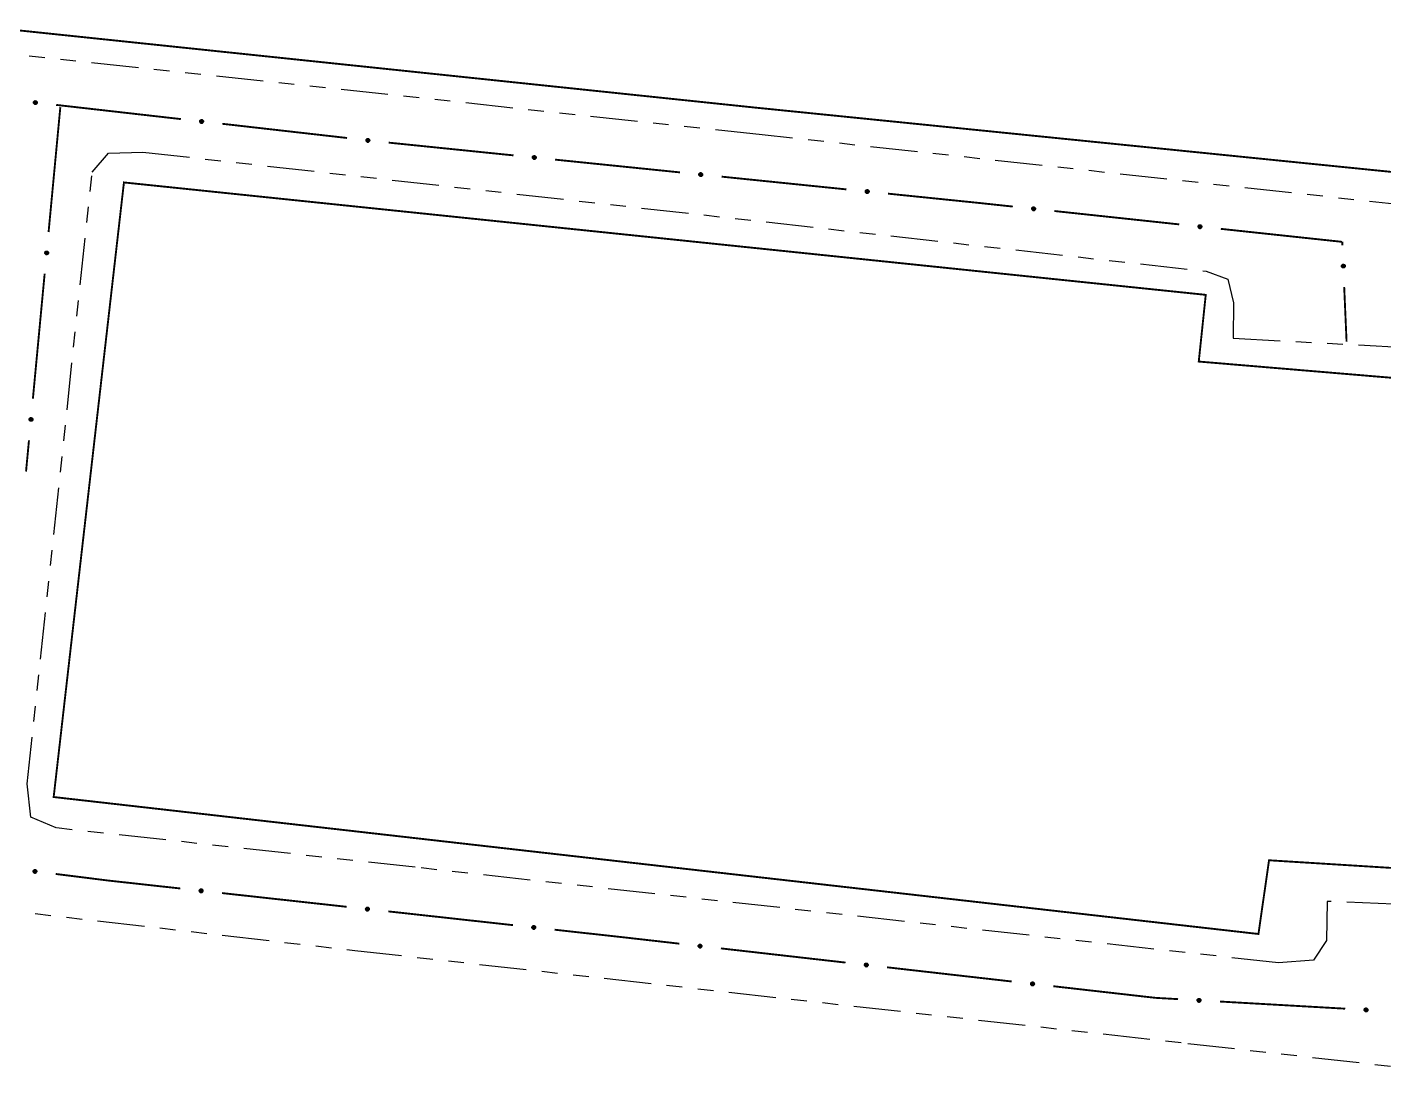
# Model space of a CAD drawing. Extents: x 212200 to 214553, y 4880545 to 4882659.
# Drawn here: x 212782.2 to 212911.9, y 4881627.5 to 4881728.4 of the extents above; entities that cross this region are included whole.
import ezdxf

# ---------------------------------------------------------------- set-up
doc = ezdxf.new("R2010")
doc.units = 0
doc.header["$LTSCALE"] = 1.5
doc.header["$MEASUREMENT"] = 0
doc.linetypes.add('TRACO_12', pattern=[2.5, 2, -0.5])
doc.linetypes.add('TRACO_25', pattern=[8, 3, -1, 1, -1, 1, -1])
for name, color, linetype in [('RU-QUADRA', 210, 'CONTINUOUS'), ('SV-EIXO-RUA-N-PAV', 6, 'CONTINUOUS'), ('SV-RUA-NAO-PAV', 7, 'CONTINUOUS')]:
    doc.layers.add(name, color=color, linetype=linetype)

msp = doc.modelspace()

# ---------------------------------------------------------------- linework, layer by layer
at = {"layer": 'RU-QUADRA', "linetype": 'TRACO_12', "const_width": 0.18, "flags": 128}
for points in [[(212753.14, 4881730.73), (212722.796981, 4881733.844496), (212712.116992, 4881733.802882), (212705.121891, 4881731.44633), (212694.047904, 4881726.379435), (212692.789685, 4881726.277028), (212691.410657, 4881727.771747), (212668.148777, 4881779.456839), (212668.203514, 4881780.946535), (212669.634256, 4881782.460927), (212694.649016, 4881793.313657), (212698.316783, 4881794.250694), (212702.697204, 4881794.0566), (212731.73068, 4881790.923658), (212753.148274, 4881788.549413), (212814.98, 4881781.12), (212849.36, 4881777.92), (212848.65, 4881770.18), (212915.5, 4881761.34), (212915.5, 4881744.4), (212918.13, 4881718.89), (212918.64, 4881713.93), (212851.68, 4881720.7), (212769.95, 4881729.27)], [(212921.29, 4881694.12), (212894.2, 4881696.4), (212894.87, 4881702.78), (212791.42, 4881713.53), (212784.7, 4881654.75), (212899.91, 4881641.65), (212900.92, 4881648.7), (212927.283469, 4881647.055246), (212926.29, 4881663.19)]]:
    msp.add_lwpolyline(points, close=True, dxfattribs=at)
at = {"layer": 'SV-EIXO-RUA-N-PAV'}
for points in [[(212782.821909, 4881721.297345), (212782.859743, 4881721.32834), (212782.898597, 4881721.347242), (212782.93554, 4881721.35368), (212782.96967, 4881721.350856), (212783.004261, 4881721.344035), (212783.037618, 4881721.329464), (212783.071059, 4881721.30509), (212783.102417, 4881721.267357), (212783.119165, 4881721.226282), (212783.127414, 4881721.1904), (212783.126519, 4881721.154643), (212783.11933, 4881721.12115), (212783.103048, 4881721.087001), (212783.078017, 4881721.053353), (212783.039311, 4881721.02274), (212783.001093, 4881721.00447), (212782.965196, 4881720.999181), (212782.929253, 4881721.000308), (212782.894022, 4881721.007695), (212782.86136, 4881721.022187), (212782.827527, 4881721.047451), (212782.797818, 4881721.086054), (212782.779161, 4881721.123964), (212782.773369, 4881721.159778), (212782.775276, 4881721.195139), (212782.781695, 4881721.229916), (212782.794947, 4881721.264058), (212782.821909, 4881721.297345)], [(212798.719501, 4881719.489975), (212798.757334, 4881719.52097), (212798.796188, 4881719.539872), (212798.833132, 4881719.54631), (212798.867261, 4881719.543486), (212798.901852, 4881719.536665), (212798.93521, 4881719.522094), (212798.968651, 4881719.49772), (212799.000009, 4881719.459987), (212799.016756, 4881719.418912), (212799.025006, 4881719.38303), (212799.024111, 4881719.347273), (212799.016921, 4881719.31378), (212799.00064, 4881719.279631), (212798.975609, 4881719.245983), (212798.936903, 4881719.21537), (212798.898684, 4881719.1971), (212798.862787, 4881719.191811), (212798.826844, 4881719.192938), (212798.791613, 4881719.200325), (212798.758951, 4881719.214817), (212798.725119, 4881719.240081), (212798.695409, 4881719.278684), (212798.676752, 4881719.316594), (212798.670961, 4881719.352408), (212798.672867, 4881719.387769), (212798.679287, 4881719.422546), (212798.692538, 4881719.456688), (212798.719501, 4881719.489975)], [(212814.617092, 4881717.682605), (212814.654926, 4881717.7136), (212814.69378, 4881717.732502), (212814.730723, 4881717.73894), (212814.764853, 4881717.736116), (212814.799444, 4881717.729295), (212814.832801, 4881717.714724), (212814.866242, 4881717.69035), (212814.8976, 4881717.652617), (212814.914348, 4881717.611542), (212814.922597, 4881717.57566), (212814.921702, 4881717.539903), (212814.914513, 4881717.50641), (212814.898231, 4881717.472261), (212814.8732, 4881717.438613), (212814.834494, 4881717.408), (212814.796276, 4881717.38973), (212814.760379, 4881717.384441), (212814.724436, 4881717.385568), (212814.689205, 4881717.392955), (212814.656543, 4881717.407447), (212814.62271, 4881717.432711), (212814.593001, 4881717.471314), (212814.574344, 4881717.509224), (212814.568552, 4881717.545038), (212814.570459, 4881717.580399), (212814.576878, 4881717.615176), (212814.59013, 4881717.649318), (212814.617092, 4881717.682605)], [(212830.531135, 4881716.039313), (212830.568614, 4881716.070736), (212830.60725, 4881716.090078), (212830.644118, 4881716.096936), (212830.678278, 4881716.0945), (212830.712944, 4881716.088073), (212830.746465, 4881716.073882), (212830.780181, 4881716.04989), (212830.811966, 4881716.012515), (212830.829179, 4881715.971633), (212830.837836, 4881715.935848), (212830.837347, 4881715.900082), (212830.830539, 4881715.86651), (212830.814647, 4881715.832178), (212830.79, 4881715.798248), (212830.751644, 4881715.767196), (212830.713636, 4881715.748493), (212830.677801, 4881715.742797), (212830.641848, 4881715.743515), (212830.606535, 4881715.750502), (212830.573711, 4881715.764622), (212830.539593, 4881715.789499), (212830.509446, 4881715.827762), (212830.49036, 4881715.865458), (212830.484162, 4881715.901203), (212830.485666, 4881715.936583), (212830.49169, 4881715.971431), (212830.504553, 4881716.005721), (212830.531135, 4881716.039313)], [(212846.448242, 4881714.412747), (212846.48572, 4881714.44417), (212846.524357, 4881714.463512), (212846.561225, 4881714.47037), (212846.595385, 4881714.467934), (212846.630051, 4881714.461507), (212846.663572, 4881714.447316), (212846.697287, 4881714.423324), (212846.729072, 4881714.385949), (212846.746286, 4881714.345067), (212846.754942, 4881714.309282), (212846.754454, 4881714.273516), (212846.747646, 4881714.239944), (212846.731753, 4881714.205612), (212846.707106, 4881714.171682), (212846.668751, 4881714.14063), (212846.630742, 4881714.121927), (212846.594908, 4881714.116231), (212846.558955, 4881714.11695), (212846.523642, 4881714.123936), (212846.490817, 4881714.138056), (212846.456699, 4881714.162933), (212846.426553, 4881714.201196), (212846.407466, 4881714.238892), (212846.401268, 4881714.274637), (212846.402773, 4881714.310017), (212846.408797, 4881714.344865), (212846.421659, 4881714.379156), (212846.448242, 4881714.412747)], [(212862.365348, 4881712.786181), (212862.402827, 4881712.817604), (212862.441464, 4881712.836946), (212862.478332, 4881712.843804), (212862.512491, 4881712.841369), (212862.547157, 4881712.834941), (212862.580678, 4881712.82075), (212862.614394, 4881712.796758), (212862.646179, 4881712.759383), (212862.663392, 4881712.718501), (212862.672049, 4881712.682716), (212862.671561, 4881712.64695), (212862.664752, 4881712.613378), (212862.64886, 4881712.579046), (212862.624213, 4881712.545116), (212862.585857, 4881712.514064), (212862.547849, 4881712.495361), (212862.512014, 4881712.489665), (212862.476061, 4881712.490384), (212862.440748, 4881712.49737), (212862.407924, 4881712.51149), (212862.373806, 4881712.536367), (212862.34366, 4881712.57463), (212862.324573, 4881712.612326), (212862.318375, 4881712.648071), (212862.319879, 4881712.683451), (212862.325903, 4881712.7183), (212862.338766, 4881712.75259), (212862.365348, 4881712.786181)], [(212878.280297, 4881711.133819), (212878.317929, 4881711.165057), (212878.35666, 4881711.18421), (212878.393562, 4881711.190887), (212878.427709, 4881711.188284), (212878.462343, 4881711.181687), (212878.495794, 4881711.167332), (212878.529392, 4881711.143175), (212878.560993, 4881711.105645), (212878.578006, 4881711.064679), (212878.586487, 4881711.028852), (212878.585824, 4881710.993089), (212878.578851, 4881710.959551), (212878.56279, 4881710.925297), (212878.537977, 4881710.891488), (212878.49947, 4881710.860625), (212878.461371, 4881710.842108), (212878.425509, 4881710.836587), (212878.389559, 4881710.837482), (212878.354281, 4881710.844641), (212878.321526, 4881710.858922), (212878.287531, 4881710.883966), (212878.257572, 4881710.922376), (212878.238671, 4881710.960165), (212878.232648, 4881710.99594), (212878.234325, 4881711.031313), (212878.24052, 4881711.066131), (212878.25355, 4881711.100358), (212878.280297, 4881711.133819)], [(212894.189244, 4881709.429288), (212894.226876, 4881709.460527), (212894.265607, 4881709.47968), (212894.302508, 4881709.486357), (212894.336655, 4881709.483754), (212894.371289, 4881709.477157), (212894.40474, 4881709.462801), (212894.438338, 4881709.438645), (212894.46994, 4881709.401114), (212894.486952, 4881709.360149), (212894.495434, 4881709.324321), (212894.49477, 4881709.288559), (212894.487797, 4881709.255021), (212894.471737, 4881709.220767), (212894.446924, 4881709.186958), (212894.408417, 4881709.156094), (212894.370317, 4881709.137578), (212894.334455, 4881709.132057), (212894.298506, 4881709.132952), (212894.263228, 4881709.140111), (212894.230473, 4881709.154392), (212894.196477, 4881709.179436), (212894.166519, 4881709.217846), (212894.147617, 4881709.255635), (212894.141594, 4881709.29141), (212894.143272, 4881709.326782), (212894.149466, 4881709.361601), (212894.162497, 4881709.395827), (212894.189244, 4881709.429288)], [(212784.148609, 4881706.923316), (212784.180331, 4881706.88609), (212784.199981, 4881706.847609), (212784.207133, 4881706.810797), (212784.204971, 4881706.77662), (212784.198821, 4881706.741903), (212784.184898, 4881706.70827), (212784.161177, 4881706.674363), (212784.124057, 4881706.64228), (212784.083314, 4881706.624741), (212784.047599, 4881706.615798), (212784.011831, 4881706.616001), (212783.978206, 4881706.62254), (212783.943747, 4881706.638158), (212783.909621, 4881706.662533), (212783.878264, 4881706.700639), (212783.859258, 4881706.738496), (212783.853275, 4881706.774284), (212783.853706, 4881706.810242), (212783.86041, 4881706.84561), (212783.874267, 4881706.878546), (212783.898871, 4881706.912862), (212783.936891, 4881706.943313), (212783.974433, 4881706.962701), (212784.010128, 4881706.969184), (212784.045519, 4881706.967963), (212784.080414, 4881706.962218), (212784.114806, 4881706.94963), (212784.148609, 4881706.923316)], [(212908.125676, 4881705.676392), (212908.162194, 4881705.643858), (212908.186926, 4881705.608429), (212908.199049, 4881705.572942), (212908.201585, 4881705.53879), (212908.200244, 4881705.503558), (212908.191055, 4881705.468336), (212908.172198, 4881705.431502), (212908.139818, 4881705.394641), (212908.101859, 4881705.37169), (212908.067704, 4881705.357944), (212908.032245, 4881705.353249), (212907.998041, 4881705.355125), (212907.961769, 4881705.36588), (212907.924628, 4881705.385355), (212907.888351, 4881705.418811), (212907.864342, 4881705.453711), (212907.853518, 4881705.488343), (212907.849024, 4881705.524022), (212907.850824, 4881705.559974), (212907.860043, 4881705.594497), (212907.879719, 4881705.631857), (212907.913214, 4881705.667225), (212907.947749, 4881705.691568), (212907.982221, 4881705.702876), (212908.017446, 4881705.70651), (212908.052799, 4881705.705594), (212908.08859, 4881705.697832), (212908.125676, 4881705.676392)], [(212782.649352, 4881690.993714), (212782.681074, 4881690.956488), (212782.700725, 4881690.918007), (212782.707877, 4881690.881195), (212782.705714, 4881690.847017), (212782.699564, 4881690.812301), (212782.685642, 4881690.778667), (212782.66192, 4881690.744761), (212782.6248, 4881690.712678), (212782.584058, 4881690.695139), (212782.548343, 4881690.686196), (212782.512574, 4881690.686399), (212782.478949, 4881690.692938), (212782.444491, 4881690.708556), (212782.410365, 4881690.732931), (212782.379007, 4881690.771037), (212782.360001, 4881690.808894), (212782.354018, 4881690.844682), (212782.35445, 4881690.88064), (212782.361153, 4881690.916007), (212782.37501, 4881690.948944), (212782.399614, 4881690.983259), (212782.437635, 4881691.013711), (212782.475177, 4881691.033098), (212782.510871, 4881691.039582), (212782.546262, 4881691.03836), (212782.581158, 4881691.032615), (212782.615549, 4881691.020027), (212782.649352, 4881690.993714)], [(212782.784697, 4881647.767432), (212782.822885, 4881647.797988), (212782.861955, 4881647.816441), (212782.89897, 4881647.822452), (212782.933065, 4881647.819235), (212782.967575, 4881647.812015), (212783.000762, 4881647.79706), (212783.033919, 4881647.772302), (212783.06484, 4881647.734209), (212783.081112, 4881647.692943), (212783.088947, 4881647.656969), (212783.087639, 4881647.621224), (212783.080064, 4881647.587817), (212783.063389, 4881647.553858), (212783.037971, 4881647.520501), (212782.998915, 4881647.490336), (212782.960488, 4881647.472509), (212782.924532, 4881647.467634), (212782.888605, 4881647.469176), (212782.853462, 4881647.47697), (212782.820969, 4881647.491838), (212782.78743, 4881647.51749), (212782.758168, 4881647.556434), (212782.73995, 4881647.594556), (212782.734572, 4881647.630434), (212782.736886, 4881647.665771), (212782.743707, 4881647.700472), (212782.757352, 4881647.734458), (212782.784697, 4881647.767432)], [(212798.674197, 4881645.908238), (212798.711922, 4881645.939364), (212798.75071, 4881645.958401), (212798.787631, 4881645.964967), (212798.821771, 4881645.962262), (212798.856385, 4881645.955562), (212798.889793, 4881645.941106), (212798.923318, 4881645.916849), (212798.954807, 4881645.879225), (212798.971697, 4881645.838208), (212798.980072, 4881645.802356), (212798.979301, 4881645.766595), (212798.972228, 4881645.733078), (212798.956065, 4881645.698872), (212798.931151, 4881645.665138), (212798.892552, 4881645.63439), (212798.854397, 4881645.615987), (212798.818519, 4881645.610573), (212798.782572, 4881645.611576), (212798.747316, 4881645.61884), (212798.714604, 4881645.633219), (212798.680683, 4881645.658365), (212798.65084, 4881645.696864), (212798.632051, 4881645.73471), (212798.626135, 4881645.770503), (212798.627919, 4881645.80587), (212798.634217, 4881645.84067), (212798.64735, 4881645.874857), (212798.674197, 4881645.908238)], [(212814.577973, 4881644.156127), (212814.615699, 4881644.187253), (212814.654487, 4881644.206289), (212814.691408, 4881644.212856), (212814.725547, 4881644.210151), (212814.760161, 4881644.20345), (212814.793569, 4881644.188995), (212814.827095, 4881644.164738), (212814.858584, 4881644.127113), (212814.875474, 4881644.086097), (212814.883848, 4881644.050244), (212814.883077, 4881644.014484), (212814.876005, 4881643.980967), (212814.859842, 4881643.946761), (212814.834928, 4881643.913026), (212814.796328, 4881643.882278), (212814.758174, 4881643.863876), (212814.722295, 4881643.858462), (212814.686349, 4881643.859465), (212814.651092, 4881643.866729), (212814.61838, 4881643.881108), (212814.58446, 4881643.906254), (212814.554616, 4881643.944753), (212814.535827, 4881643.982598), (212814.529911, 4881644.018391), (212814.531695, 4881644.053759), (212814.537994, 4881644.088558), (212814.551127, 4881644.122746), (212814.577973, 4881644.156127)], [(212830.48175, 4881642.404015), (212830.519475, 4881642.435141), (212830.558263, 4881642.454178), (212830.595184, 4881642.460745), (212830.629323, 4881642.45804), (212830.663938, 4881642.451339), (212830.697346, 4881642.436884), (212830.730871, 4881642.412627), (212830.76236, 4881642.375002), (212830.77925, 4881642.333986), (212830.787625, 4881642.298133), (212830.786854, 4881642.262372), (212830.779781, 4881642.228855), (212830.763618, 4881642.19465), (212830.738704, 4881642.160915), (212830.700105, 4881642.130167), (212830.66195, 4881642.111765), (212830.626072, 4881642.106351), (212830.590125, 4881642.107353), (212830.554869, 4881642.114618), (212830.522156, 4881642.128997), (212830.488236, 4881642.154142), (212830.458393, 4881642.192642), (212830.439604, 4881642.230487), (212830.433688, 4881642.26628), (212830.435472, 4881642.301647), (212830.44177, 4881642.336447), (212830.454903, 4881642.370634), (212830.48175, 4881642.404015)], [(212846.38292, 4881640.625064), (212846.420757, 4881640.656054), (212846.459614, 4881640.674951), (212846.496558, 4881640.681384), (212846.530687, 4881640.678556), (212846.565277, 4881640.671731), (212846.598633, 4881640.657155), (212846.632071, 4881640.632777), (212846.663424, 4881640.595039), (212846.680166, 4881640.553963), (212846.688411, 4881640.51808), (212846.687511, 4881640.482322), (212846.680317, 4881640.448831), (212846.664031, 4881640.414684), (212846.638996, 4881640.381039), (212846.600286, 4881640.350431), (212846.562065, 4881640.332166), (212846.526167, 4881640.326882), (212846.490225, 4881640.328014), (212846.454995, 4881640.335405), (212846.422334, 4881640.349902), (212846.388505, 4881640.37517), (212846.3588, 4881640.413777), (212846.340148, 4881640.451689), (212846.334362, 4881640.487504), (212846.336273, 4881640.522864), (212846.342697, 4881640.557641), (212846.355953, 4881640.591781), (212846.38292, 4881640.625064)], [(212862.280274, 4881638.815609), (212862.318112, 4881638.846599), (212862.356968, 4881638.865496), (212862.393913, 4881638.871929), (212862.428042, 4881638.869101), (212862.462632, 4881638.862276), (212862.495987, 4881638.8477), (212862.529425, 4881638.823322), (212862.560778, 4881638.785584), (212862.57752, 4881638.744507), (212862.585765, 4881638.708625), (212862.584865, 4881638.672867), (212862.577672, 4881638.639376), (212862.561385, 4881638.605228), (212862.53635, 4881638.571584), (212862.49764, 4881638.540975), (212862.459419, 4881638.522711), (212862.423521, 4881638.517426), (212862.387579, 4881638.518558), (212862.352349, 4881638.52595), (212862.319689, 4881638.540447), (212862.285859, 4881638.565714), (212862.256155, 4881638.604321), (212862.237503, 4881638.642234), (212862.231716, 4881638.678048), (212862.233627, 4881638.713409), (212862.240051, 4881638.748186), (212862.253307, 4881638.782325), (212862.280274, 4881638.815609)], [(212878.177628, 4881637.006154), (212878.215466, 4881637.037144), (212878.254322, 4881637.056041), (212878.291267, 4881637.062474), (212878.325396, 4881637.059646), (212878.359986, 4881637.05282), (212878.393341, 4881637.038245), (212878.426779, 4881637.013867), (212878.458132, 4881636.976129), (212878.474874, 4881636.935052), (212878.483119, 4881636.899169), (212878.48222, 4881636.863412), (212878.475026, 4881636.82992), (212878.45874, 4881636.795773), (212878.433704, 4881636.762129), (212878.394994, 4881636.73152), (212878.356774, 4881636.713255), (212878.320876, 4881636.707971), (212878.284933, 4881636.709103), (212878.249703, 4881636.716495), (212878.217043, 4881636.730991), (212878.183213, 4881636.756259), (212878.153509, 4881636.794866), (212878.134857, 4881636.832779), (212878.12907, 4881636.868593), (212878.130981, 4881636.903954), (212878.137405, 4881636.93873), (212878.150661, 4881636.97287), (212878.177628, 4881637.006154)], [(212894.08813, 4881635.423378), (212894.124165, 4881635.456446), (212894.161898, 4881635.477497), (212894.198422, 4881635.485998), (212894.232656, 4881635.485093), (212894.267575, 4881635.480223), (212894.301698, 4881635.467546), (212894.336453, 4881635.445086), (212894.369879, 4881635.409171), (212894.388904, 4881635.3691), (212894.399153, 4881635.333738), (212894.400265, 4881635.297986), (212894.394966, 4881635.264143), (212894.380625, 4881635.229135), (212894.357521, 4881635.194136), (212894.320593, 4881635.161399), (212894.28346, 4881635.141014), (212894.247916, 4881635.13372), (212894.211966, 4881635.13283), (212894.176376, 4881635.138229), (212894.142953, 4881635.150866), (212894.107756, 4881635.174192), (212894.075928, 4881635.211068), (212894.055174, 4881635.247872), (212894.047383, 4881635.283304), (212894.047303, 4881635.318716), (212894.051762, 4881635.353799), (212894.063077, 4881635.38863), (212894.08813, 4881635.423378)], [(212910.062072, 4881634.51058), (212910.098107, 4881634.543648), (212910.135839, 4881634.5647), (212910.172364, 4881634.5732), (212910.206598, 4881634.572295), (212910.241517, 4881634.567425), (212910.275639, 4881634.554748), (212910.310394, 4881634.532289), (212910.34382, 4881634.496373), (212910.362845, 4881634.456303), (212910.373094, 4881634.42094), (212910.374206, 4881634.385189), (212910.368907, 4881634.351346), (212910.354566, 4881634.316337), (212910.331462, 4881634.281338), (212910.294534, 4881634.248601), (212910.257401, 4881634.228217), (212910.221857, 4881634.220923), (212910.185907, 4881634.220032), (212910.150318, 4881634.225431), (212910.116894, 4881634.238069), (212910.081697, 4881634.261395), (212910.049869, 4881634.29827), (212910.029115, 4881634.335074), (212910.021324, 4881634.370507), (212910.021244, 4881634.405919), (212910.025703, 4881634.441002), (212910.037018, 4881634.475833), (212910.062072, 4881634.51058)]]:
    msp.add_lwpolyline(points, close=True, dxfattribs=at)
for points in [[(212782.773369, 4881721.159778), (212783.126519, 4881721.154643)], [(212782.775276, 4881721.195139), (212783.127414, 4881721.1904)], [(212782.776855, 4881721.176736), (212783.124925, 4881721.170124)], [(212782.779161, 4881721.123964), (212783.11933, 4881721.12115)], [(212782.779626, 4881721.140715), (212783.119869, 4881721.137739)], [(212782.781695, 4881721.229916), (212783.119165, 4881721.226282)], [(212782.782372, 4881721.213188), (212783.118548, 4881721.210675)], [(212782.790532, 4881721.103769), (212783.106371, 4881721.103568)], [(212782.793005, 4881721.246312), (212783.106286, 4881721.247775)], [(212782.794947, 4881721.264058), (212783.102417, 4881721.267357)], [(212782.797818, 4881721.086054), (212783.103048, 4881721.087001)], [(212782.80906, 4881721.27882), (212783.083024, 4881721.284753)], [(212782.81666, 4881721.067839), (212783.08745, 4881721.070013)], [(212782.821909, 4881721.297345), (212783.071059, 4881721.30509)], [(212782.827527, 4881721.047451), (212783.078017, 4881721.053353)], [(212782.843204, 4881721.313391), (212783.046943, 4881721.317694)], [(212782.850184, 4881721.036561), (212783.050904, 4881721.038461)], [(212782.859743, 4881721.32834), (212783.037618, 4881721.329464)], [(212782.86136, 4881721.022187), (212783.039311, 4881721.02274)], [(212782.881845, 4881721.33921), (212783.012032, 4881721.336769)], [(212782.882075, 4881721.015083), (212783.013772, 4881721.013843)], [(212782.894022, 4881721.007695), (212783.001093, 4881721.00447)], [(212782.898597, 4881721.347242), (212783.004261, 4881721.344035)], [(212798.670961, 4881719.352408), (212799.024111, 4881719.347273)], [(212798.672867, 4881719.387769), (212799.025006, 4881719.38303)], [(212798.674446, 4881719.369366), (212799.022516, 4881719.362754)], [(212798.676752, 4881719.316594), (212799.016921, 4881719.31378)], [(212798.677218, 4881719.333345), (212799.017461, 4881719.330369)], [(212798.679287, 4881719.422546), (212799.016756, 4881719.418912)], [(212798.679964, 4881719.405818), (212799.01614, 4881719.403305)], [(212798.688124, 4881719.296399), (212799.003963, 4881719.296198)], [(212798.690596, 4881719.438942), (212799.003878, 4881719.440405)], [(212798.692538, 4881719.456688), (212799.000009, 4881719.459987)], [(212798.695409, 4881719.278684), (212799.00064, 4881719.279631)], [(212798.706652, 4881719.47145), (212798.980615, 4881719.477383)], [(212798.714252, 4881719.260469), (212798.985042, 4881719.262643)], [(212798.719501, 4881719.489975), (212798.968651, 4881719.49772)], [(212798.725119, 4881719.240081), (212798.975609, 4881719.245983)], [(212798.740795, 4881719.506021), (212798.944534, 4881719.510324)], [(212798.747775, 4881719.229191), (212798.948495, 4881719.231091)], [(212798.757334, 4881719.52097), (212798.93521, 4881719.522094)], [(212798.758951, 4881719.214817), (212798.936903, 4881719.21537)], [(212798.779436, 4881719.53184), (212798.909624, 4881719.529399)], [(212798.779666, 4881719.207713), (212798.911363, 4881719.206473)], [(212798.791613, 4881719.200325), (212798.898684, 4881719.1971)], [(212798.796188, 4881719.539872), (212798.901852, 4881719.536665)], [(212814.568552, 4881717.545038), (212814.921702, 4881717.539903)], [(212814.570459, 4881717.580399), (212814.922597, 4881717.57566)], [(212814.572038, 4881717.561996), (212814.920107, 4881717.555384)], [(212814.574344, 4881717.509224), (212814.914513, 4881717.50641)], [(212814.574809, 4881717.525975), (212814.915052, 4881717.522999)], [(212814.576878, 4881717.615176), (212814.914348, 4881717.611542)], [(212814.577555, 4881717.598448), (212814.913731, 4881717.595935)], [(212814.588188, 4881717.631572), (212814.901469, 4881717.633035)], [(212814.59013, 4881717.649318), (212814.8976, 4881717.652617)], [(212814.604243, 4881717.66408), (212814.878207, 4881717.670013)], [(212814.617092, 4881717.682605), (212814.866242, 4881717.69035)], [(212814.638386, 4881717.698651), (212814.842126, 4881717.702954)], [(212814.654926, 4881717.7136), (212814.832801, 4881717.714724)], [(212814.677028, 4881717.72447), (212814.807215, 4881717.722029)], [(212814.69378, 4881717.732502), (212814.799444, 4881717.729295)], [(212814.585715, 4881717.489029), (212814.901554, 4881717.488828)], [(212814.593001, 4881717.471314), (212814.898231, 4881717.472261)], [(212814.611843, 4881717.453099), (212814.882633, 4881717.455273)], [(212814.62271, 4881717.432711), (212814.8732, 4881717.438613)], [(212814.645367, 4881717.421821), (212814.846086, 4881717.423721)], [(212814.656543, 4881717.407447), (212814.834494, 4881717.408)], [(212814.677258, 4881717.400343), (212814.808955, 4881717.399103)], [(212814.689205, 4881717.392955), (212814.796276, 4881717.38973)], [(212830.484162, 4881715.901203), (212830.837347, 4881715.900082)], [(212830.485666, 4881715.936583), (212830.837836, 4881715.935848)], [(212830.487454, 4881715.9182), (212830.835577, 4881715.915544)], [(212830.49036, 4881715.865458), (212830.830539, 4881715.86651)], [(212830.490635, 4881715.882212), (212830.83089, 4881715.883104)], [(212830.49169, 4881715.971431), (212830.829179, 4881715.971633)], [(212830.492557, 4881715.954712), (212830.82874, 4881715.95602)], [(212830.50196, 4881715.845393), (212830.817781, 4881715.848781)], [(212830.502812, 4881715.987955), (212830.816057, 4881715.992978)], [(212830.504553, 4881716.005721), (212830.811966, 4881716.012515)], [(212830.509446, 4881715.827762), (212830.814647, 4881715.832178)], [(212830.518497, 4881716.020643), (212830.792376, 4881716.029689)], [(212830.528495, 4881715.809762), (212830.799243, 4881715.815013)], [(212830.531135, 4881716.039313), (212830.780181, 4881716.04989)], [(212830.539593, 4881715.789499), (212830.79, 4881715.798248)], [(212830.552246, 4881716.0556), (212830.755923, 4881716.062218)], [(212830.562372, 4881715.778868), (212830.763057, 4881715.783049)], [(212830.568614, 4881716.070736), (212830.746465, 4881716.073882)], [(212830.573711, 4881715.764622), (212830.751644, 4881715.767196)], [(212830.590591, 4881716.081857), (212830.720798, 4881716.080896)], [(212830.594505, 4881715.757753), (212830.726208, 4881715.75801)], [(212830.606535, 4881715.750502), (212830.713636, 4881715.748493)], [(212830.60725, 4881716.090078), (212830.712944, 4881716.088073)], [(212846.401268, 4881714.274637), (212846.754454, 4881714.273516)], [(212846.402773, 4881714.310017), (212846.754942, 4881714.309282)], [(212846.404561, 4881714.291634), (212846.752683, 4881714.288978)], [(212846.407466, 4881714.238892), (212846.747646, 4881714.239944)], [(212846.407742, 4881714.255646), (212846.747997, 4881714.256538)], [(212846.408797, 4881714.344865), (212846.746286, 4881714.345067)], [(212846.409664, 4881714.328146), (212846.745846, 4881714.329454)], [(212846.419067, 4881714.218827), (212846.734888, 4881714.222215)], [(212846.419919, 4881714.361389), (212846.733164, 4881714.366413)], [(212846.421659, 4881714.379156), (212846.729072, 4881714.385949)], [(212846.426553, 4881714.201196), (212846.731753, 4881714.205612)], [(212846.435604, 4881714.394077), (212846.709483, 4881714.403123)], [(212846.445602, 4881714.183196), (212846.716349, 4881714.188447)], [(212846.448242, 4881714.412747), (212846.697287, 4881714.423324)], [(212846.456699, 4881714.162933), (212846.707106, 4881714.171682)], [(212846.469352, 4881714.429034), (212846.67303, 4881714.435653)], [(212846.479479, 4881714.152302), (212846.680164, 4881714.156483)], [(212846.48572, 4881714.44417), (212846.663572, 4881714.447316)], [(212846.490817, 4881714.138056), (212846.668751, 4881714.14063)], [(212846.507698, 4881714.455291), (212846.637904, 4881714.45433)], [(212846.511612, 4881714.131187), (212846.643314, 4881714.131444)], [(212846.523642, 4881714.123936), (212846.630742, 4881714.121927)], [(212846.524357, 4881714.463512), (212846.630051, 4881714.461507)], [(212862.318375, 4881712.648071), (212862.671561, 4881712.64695)], [(212862.319879, 4881712.683451), (212862.672049, 4881712.682716)], [(212862.321668, 4881712.665068), (212862.66979, 4881712.662412)], [(212862.324573, 4881712.612326), (212862.664752, 4881712.613378)], [(212862.324848, 4881712.62908), (212862.665103, 4881712.629972)], [(212862.325903, 4881712.7183), (212862.663392, 4881712.718501)], [(212862.32677, 4881712.70158), (212862.662953, 4881712.702888)], [(212862.336174, 4881712.592261), (212862.651994, 4881712.595649)], [(212862.337026, 4881712.734823), (212862.65027, 4881712.739847)], [(212862.338766, 4881712.75259), (212862.646179, 4881712.759383)], [(212862.34366, 4881712.57463), (212862.64886, 4881712.579046)], [(212862.352711, 4881712.767511), (212862.626589, 4881712.776557)], [(212862.362708, 4881712.55663), (212862.633456, 4881712.561882)], [(212862.365348, 4881712.786181), (212862.614394, 4881712.796758)], [(212862.373806, 4881712.536367), (212862.624213, 4881712.545116)], [(212862.386459, 4881712.802468), (212862.590136, 4881712.809087)], [(212862.396585, 4881712.525736), (212862.59727, 4881712.529917)], [(212862.402827, 4881712.817604), (212862.580678, 4881712.82075)], [(212862.407924, 4881712.51149), (212862.585857, 4881712.514064)], [(212862.424804, 4881712.828725), (212862.555011, 4881712.827764)], [(212862.428718, 4881712.504621), (212862.560421, 4881712.504878)], [(212862.440748, 4881712.49737), (212862.547849, 4881712.495361)], [(212862.441464, 4881712.836946), (212862.547157, 4881712.834941)], [(212878.234325, 4881711.031313), (212878.586487, 4881711.028852)], [(212878.24052, 4881711.066131), (212878.578006, 4881711.064679)], [(212878.241305, 4881711.049408), (212878.57749, 4881711.049069)], [(212878.251723, 4881711.0826), (212878.564989, 4881711.086089)], [(212878.25355, 4881711.100358), (212878.560993, 4881711.105645)], [(212878.267568, 4881711.11521), (212878.541488, 4881711.122915)], [(212878.280297, 4881711.133819), (212878.529392, 4881711.143175)], [(212878.301487, 4881711.150002), (212878.505195, 4881711.155622)], [(212878.317929, 4881711.165057), (212878.495794, 4881711.167332)], [(212878.339961, 4881711.176071), (212878.470161, 4881711.174472)], [(212878.35666, 4881711.18421), (212878.462343, 4881711.181687)], [(212878.232648, 4881710.99594), (212878.585824, 4881710.993089)], [(212878.236024, 4881711.012921), (212878.584129, 4881711.00856)], [(212878.238671, 4881710.960165), (212878.578851, 4881710.959551)], [(212878.239028, 4881710.976918), (212878.579283, 4881710.976143)], [(212878.250173, 4881710.940043), (212878.566006, 4881710.941885)], [(212878.257572, 4881710.922376), (212878.56279, 4881710.925297)], [(212878.276533, 4881710.904283), (212878.547302, 4881710.908208)], [(212878.287531, 4881710.883966), (212878.537977, 4881710.891488)], [(212878.310258, 4881710.873223), (212878.510961, 4881710.876421)], [(212878.321526, 4881710.858922), (212878.49947, 4881710.860625)], [(212878.342287, 4881710.851951), (212878.473989, 4881710.851563)], [(212878.354281, 4881710.844641), (212878.461371, 4881710.842108)], [(212894.141594, 4881709.29141), (212894.49477, 4881709.288559)], [(212894.143272, 4881709.326782), (212894.495434, 4881709.324321)], [(212894.14497, 4881709.30839), (212894.493075, 4881709.304029)], [(212894.147617, 4881709.255635), (212894.487797, 4881709.255021)], [(212894.147974, 4881709.272388), (212894.48823, 4881709.271612)], [(212894.149466, 4881709.361601), (212894.486952, 4881709.360149)], [(212894.150252, 4881709.344877), (212894.486437, 4881709.344538)], [(212894.159119, 4881709.235513), (212894.474953, 4881709.237354)], [(212894.16067, 4881709.378069), (212894.473935, 4881709.381558)], [(212894.162497, 4881709.395827), (212894.46994, 4881709.401114)], [(212894.166519, 4881709.217846), (212894.471737, 4881709.220767)], [(212894.176515, 4881709.41068), (212894.450434, 4881709.418385)], [(212894.185479, 4881709.199753), (212894.456249, 4881709.203678)], [(212894.189244, 4881709.429288), (212894.438338, 4881709.438645)], [(212894.196477, 4881709.179436), (212894.446924, 4881709.186958)], [(212894.210434, 4881709.445471), (212894.414141, 4881709.451092)], [(212894.219204, 4881709.168693), (212894.419907, 4881709.171891)], [(212894.226876, 4881709.460527), (212894.40474, 4881709.462801)], [(212894.230473, 4881709.154392), (212894.408417, 4881709.156094)], [(212894.248907, 4881709.47154), (212894.379108, 4881709.469941)], [(212894.251233, 4881709.147421), (212894.382936, 4881709.147033)], [(212894.263228, 4881709.140111), (212894.370317, 4881709.137578)], [(212894.265607, 4881709.47968), (212894.371289, 4881709.477157)], [(212783.86041, 4881706.84561), (212783.859258, 4881706.738496)], [(212783.867564, 4881706.857698), (212783.868875, 4881706.726001)], [(212783.874267, 4881706.878546), (212783.878264, 4881706.700639)], [(212783.888422, 4881706.889998), (212783.894207, 4881706.689353)], [(212783.898871, 4881706.912862), (212783.909621, 4881706.662533)], [(212783.919044, 4881706.924121), (212783.92646, 4881706.653424)], [(212783.936891, 4881706.943313), (212783.943747, 4881706.638158)], [(212783.954462, 4881706.95094), (212783.960375, 4881706.635156)], [(212783.974433, 4881706.962701), (212783.978206, 4881706.62254)], [(212783.99119, 4881706.962559), (212783.994802, 4881706.622322)], [(212784.010128, 4881706.969184), (212784.011831, 4881706.616001)], [(212784.02715, 4881706.966027), (212784.027278, 4881706.617895)], [(212784.045519, 4881706.967963), (212784.047599, 4881706.615798)], [(212784.063703, 4881706.961217), (212784.067698, 4881706.625055)], [(212784.080414, 4881706.962218), (212784.083314, 4881706.624741)], [(212784.097026, 4881706.951228), (212784.104554, 4881706.638033)], [(212784.114806, 4881706.94963), (212784.124057, 4881706.64228)], [(212784.129838, 4881706.935804), (212784.141074, 4881706.662007)], [(212784.148609, 4881706.923316), (212784.161177, 4881706.674363)], [(212784.165064, 4881706.902337), (212784.173311, 4881706.698719)], [(212784.180331, 4881706.88609), (212784.184898, 4881706.70827)], [(212784.191627, 4881706.864202), (212784.191707, 4881706.733992)], [(212784.199981, 4881706.847609), (212784.198821, 4881706.741903)], [(212907.850824, 4881705.559974), (212907.864342, 4881705.453711)], [(212907.856257, 4881705.572927), (212907.875579, 4881705.442649)], [(212907.860043, 4881705.594497), (212907.888351, 4881705.418811)], [(212907.872497, 4881705.607778), (212907.905689, 4881705.409813)], [(212907.879719, 4881705.631857), (212907.924628, 4881705.385355)], [(212907.898161, 4881705.645771), (212907.942555, 4881705.378636)], [(212907.913214, 4881705.667225), (212907.961769, 4881705.36588)], [(212907.929575, 4881705.677185), (212907.978652, 4881705.365182)], [(212907.947749, 4881705.691568), (212907.998041, 4881705.355125)], [(212907.964367, 4881705.693721), (212908.014511, 4881705.35718)], [(212907.982221, 4881705.702876), (212908.032245, 4881705.353249)], [(212907.999515, 4881705.702079), (212908.047287, 4881705.35724)], [(212908.017446, 4881705.70651), (212908.067704, 4881705.357944)], [(212908.036382, 4881705.702316), (212908.086347, 4881705.369864)], [(212908.052799, 4881705.705594), (212908.101859, 4881705.37169)], [(212908.070759, 4881705.696981), (212908.12108, 4881705.387764)], [(212908.08859, 4881705.697832), (212908.139818, 4881705.394641)], [(212908.105373, 4881705.686194), (212908.153975, 4881705.416511)], [(212908.125676, 4881705.676392), (212908.172198, 4881705.431502)], [(212908.144848, 4881705.657862), (212908.180884, 4881705.457289)], [(212908.162194, 4881705.643858), (212908.191055, 4881705.468336)], [(212908.17638, 4881705.623722), (212908.19428, 4881705.494748)], [(212908.186926, 4881705.608429), (212908.200244, 4881705.503558)], [(212782.361153, 4881690.916007), (212782.360001, 4881690.808894)], [(212782.368308, 4881690.928095), (212782.369618, 4881690.796399)], [(212782.37501, 4881690.948944), (212782.379007, 4881690.771037)], [(212782.389165, 4881690.960396), (212782.394951, 4881690.759751)], [(212782.399614, 4881690.983259), (212782.410365, 4881690.732931)], [(212782.419788, 4881690.994519), (212782.427204, 4881690.723822)], [(212782.437635, 4881691.013711), (212782.444491, 4881690.708556)], [(212782.455205, 4881691.021338), (212782.461119, 4881690.705554)], [(212782.475177, 4881691.033098), (212782.478949, 4881690.692938)], [(212782.491933, 4881691.032957), (212782.495545, 4881690.69272)], [(212782.510871, 4881691.039582), (212782.512574, 4881690.686399)], [(212782.527894, 4881691.036425), (212782.528022, 4881690.688293)], [(212782.546262, 4881691.03836), (212782.548343, 4881690.686196)], [(212782.564446, 4881691.031614), (212782.568442, 4881690.695453)], [(212782.581158, 4881691.032615), (212782.584058, 4881690.695139)], [(212782.59777, 4881691.021625), (212782.605297, 4881690.708431)], [(212782.615549, 4881691.020027), (212782.6248, 4881690.712678)], [(212782.630582, 4881691.006202), (212782.641818, 4881690.732405)], [(212782.649352, 4881690.993714), (212782.66192, 4881690.744761)], [(212782.665807, 4881690.972735), (212782.674054, 4881690.769117)], [(212782.681074, 4881690.956488), (212782.685642, 4881690.778667)], [(212782.69237, 4881690.9346), (212782.69245, 4881690.80439)], [(212782.700725, 4881690.918007), (212782.699564, 4881690.812301)], [(212782.734572, 4881647.630434), (212783.087639, 4881647.621224)], [(212782.736886, 4881647.665771), (212783.088947, 4881647.656969)], [(212782.738253, 4881647.647351), (212783.086223, 4881647.636723)], [(212782.73995, 4881647.594556), (212783.080064, 4881647.587817)], [(212782.740609, 4881647.6113), (212783.080795, 4881647.604398)], [(212782.743707, 4881647.700472), (212783.081112, 4881647.692943)], [(212782.744191, 4881647.683737), (212783.080315, 4881647.677344)], [(212782.751088, 4881647.574231), (212783.066903, 4881647.570385)], [(212782.755205, 4881647.716736), (212783.068483, 4881647.714584)], [(212782.757352, 4881647.734458), (212783.06484, 4881647.734209)], [(212782.758168, 4881647.556434), (212783.063389, 4881647.553858)], [(212782.771635, 4881647.749056), (212783.045649, 4881647.751827)], [(212782.776799, 4881647.538002), (212783.047596, 4881647.53705)], [(212782.784697, 4881647.767432), (212783.033919, 4881647.772302)], [(212782.78743, 4881647.51749), (212783.037971, 4881647.520501)], [(212782.806175, 4881647.783231), (212783.00995, 4881647.785183)], [(212782.80996, 4881647.50634), (212783.010688, 4881647.505923)], [(212782.820969, 4881647.491838), (212782.998915, 4881647.490336)], [(212782.822885, 4881647.797988), (212783.000762, 4881647.79706)], [(212782.841601, 4881647.484494), (212782.973275, 4881647.481735)], [(212782.845112, 4881647.808603), (212782.975262, 4881647.80466)], [(212782.853462, 4881647.47697), (212782.960488, 4881647.472509)], [(212782.861955, 4881647.816441), (212782.967575, 4881647.812015)], [(212798.626135, 4881645.770503), (212798.979301, 4881645.766595)], [(212798.627919, 4881645.80587), (212798.980072, 4881645.802356)], [(212798.629562, 4881645.787473), (212798.977652, 4881645.782071)], [(212798.632051, 4881645.73471), (212798.972228, 4881645.733078)], [(212798.632458, 4881645.751462), (212798.97271, 4881645.749668)], [(212798.634217, 4881645.84067), (212798.971697, 4881645.838208)], [(212798.634953, 4881645.823944), (212798.971135, 4881645.822599)], [(212798.643493, 4881645.714554), (212798.959331, 4881645.71545)], [(212798.64547, 4881645.857105), (212798.958744, 4881645.859656)], [(212798.64735, 4881645.874857), (212798.954807, 4881645.879225)], [(212798.65084, 4881645.696864), (212798.956065, 4881645.698872)], [(212798.661412, 4881645.889668), (212798.935354, 4881645.896553)], [(212798.669746, 4881645.678715), (212798.940526, 4881645.68183)], [(212798.674197, 4881645.908238), (212798.923318, 4881645.916849)], [(212798.680683, 4881645.658365), (212798.931151, 4881645.665138)], [(212798.695435, 4881645.924357), (212798.899158, 4881645.929369)], [(212798.703378, 4881645.647554), (212798.904089, 4881645.650152)], [(212798.711922, 4881645.939364), (212798.889793, 4881645.941106)], [(212798.714604, 4881645.633219), (212798.892552, 4881645.63439)], [(212798.733987, 4881645.950311), (212798.864182, 4881645.948323)], [(212798.735343, 4881645.626186), (212798.867044, 4881645.625405)], [(212798.747316, 4881645.61884), (212798.854397, 4881645.615987)], [(212798.75071, 4881645.958401), (212798.856385, 4881645.955562)], [(212814.529911, 4881644.018391), (212814.883077, 4881644.014484)], [(212814.531695, 4881644.053759), (212814.883848, 4881644.050244)], [(212814.533338, 4881644.035362), (212814.881429, 4881644.029959)], [(212814.535827, 4881643.982598), (212814.876005, 4881643.980967)], [(212814.536235, 4881643.99935), (212814.876486, 4881643.997557)], [(212814.537994, 4881644.088558), (212814.875474, 4881644.086097)], [(212814.538729, 4881644.071833), (212814.874912, 4881644.070488)], [(212814.547269, 4881643.962442), (212814.863107, 4881643.963339)], [(212814.549246, 4881644.104994), (212814.862521, 4881644.107545)], [(212814.551127, 4881644.122746), (212814.858584, 4881644.127113)], [(212814.554616, 4881643.944753), (212814.859842, 4881643.946761)], [(212814.565189, 4881644.137557), (212814.83913, 4881644.144442)], [(212814.573522, 4881643.926603), (212814.844303, 4881643.929718)], [(212814.577973, 4881644.156127), (212814.827095, 4881644.164738)], [(212814.58446, 4881643.906254), (212814.834928, 4881643.913026)], [(212814.599212, 4881644.172246), (212814.802935, 4881644.177258)], [(212814.607154, 4881643.895443), (212814.807866, 4881643.89804)], [(212814.615699, 4881644.187253), (212814.793569, 4881644.188995)], [(212814.61838, 4881643.881108), (212814.796328, 4881643.882278)], [(212814.637763, 4881644.1982), (212814.767958, 4881644.196212)], [(212814.639119, 4881643.874075), (212814.77082, 4881643.873293)], [(212814.651092, 4881643.866729), (212814.758174, 4881643.863876)], [(212814.654487, 4881644.206289), (212814.760161, 4881644.20345)], [(212830.433688, 4881642.26628), (212830.786854, 4881642.262372)], [(212830.435472, 4881642.301647), (212830.787625, 4881642.298133)], [(212830.437115, 4881642.28325), (212830.785205, 4881642.277848)], [(212830.44177, 4881642.336447), (212830.77925, 4881642.333986)], [(212830.442506, 4881642.319721), (212830.778688, 4881642.318377)], [(212830.453023, 4881642.352882), (212830.766297, 4881642.355434)], [(212830.454903, 4881642.370634), (212830.76236, 4881642.375002)], [(212830.468965, 4881642.385445), (212830.742907, 4881642.39233)], [(212830.48175, 4881642.404015), (212830.730871, 4881642.412627)], [(212830.502988, 4881642.420135), (212830.706711, 4881642.425146)], [(212830.519475, 4881642.435141), (212830.697346, 4881642.436884)], [(212830.54154, 4881642.446089), (212830.671735, 4881642.4441)], [(212830.558263, 4881642.454178), (212830.663938, 4881642.451339)], [(212830.439604, 4881642.230487), (212830.779781, 4881642.228855)], [(212830.440011, 4881642.247239), (212830.780263, 4881642.245446)], [(212830.451046, 4881642.210331), (212830.766884, 4881642.211228)], [(212830.458393, 4881642.192642), (212830.763618, 4881642.19465)], [(212830.477299, 4881642.174492), (212830.748079, 4881642.177607)], [(212830.488236, 4881642.154142), (212830.738704, 4881642.160915)], [(212830.510931, 4881642.143331), (212830.711642, 4881642.145929)], [(212830.522156, 4881642.128997), (212830.700105, 4881642.130167)], [(212830.542896, 4881642.121964), (212830.674597, 4881642.121182)], [(212830.554869, 4881642.114618), (212830.66195, 4881642.111765)], [(212846.334362, 4881640.487504), (212846.687511, 4881640.482322)], [(212846.336273, 4881640.522864), (212846.688411, 4881640.51808)], [(212846.33785, 4881640.504461), (212846.685918, 4881640.497804)], [(212846.340148, 4881640.451689), (212846.680317, 4881640.448831)], [(212846.340616, 4881640.46844), (212846.680859, 4881640.46542)], [(212846.342697, 4881640.557641), (212846.680166, 4881640.553963)], [(212846.343372, 4881640.540913), (212846.679547, 4881640.538356)], [(212846.351518, 4881640.431492), (212846.667356, 4881640.43125)], [(212846.354009, 4881640.574035), (212846.66729, 4881640.575457)], [(212846.355953, 4881640.591781), (212846.663424, 4881640.595039)], [(212846.3588, 4881640.413777), (212846.664031, 4881640.414684)], [(212846.370068, 4881640.606541), (212846.644033, 4881640.612438)], [(212846.377641, 4881640.395559), (212846.648431, 4881640.397697)], [(212846.38292, 4881640.625064), (212846.632071, 4881640.632777)], [(212846.388505, 4881640.37517), (212846.638996, 4881640.381039)], [(212846.404216, 4881640.641107), (212846.607956, 4881640.645384)], [(212846.41116, 4881640.364277), (212846.61188, 4881640.366151)], [(212846.420757, 4881640.656054), (212846.598633, 4881640.657155)], [(212846.422334, 4881640.349902), (212846.600286, 4881640.350431)], [(212846.442861, 4881640.666922), (212846.573048, 4881640.664464)], [(212846.443048, 4881640.342794), (212846.574745, 4881640.341538)], [(212846.454995, 4881640.335405), (212846.562065, 4881640.332166)], [(212846.459614, 4881640.674951), (212846.565277, 4881640.671731)], [(212862.231716, 4881638.678048), (212862.584865, 4881638.672867)], [(212862.233627, 4881638.713409), (212862.585765, 4881638.708625)], [(212862.235204, 4881638.695006), (212862.583273, 4881638.688348)], [(212862.237503, 4881638.642234), (212862.577672, 4881638.639376)], [(212862.23797, 4881638.658985), (212862.578213, 4881638.655964)], [(212862.240051, 4881638.748186), (212862.57752, 4881638.744507)], [(212862.240726, 4881638.731458), (212862.576902, 4881638.7289)], [(212862.248872, 4881638.622037), (212862.564711, 4881638.621795)], [(212862.251363, 4881638.76458), (212862.564645, 4881638.766002)], [(212862.253307, 4881638.782325), (212862.560778, 4881638.785584)], [(212862.256155, 4881638.604321), (212862.561385, 4881638.605228)], [(212862.267423, 4881638.797086), (212862.541387, 4881638.802983)], [(212862.274995, 4881638.586104), (212862.545785, 4881638.588242)], [(212862.280274, 4881638.815609), (212862.529425, 4881638.823322)], [(212862.285859, 4881638.565714), (212862.53635, 4881638.571584)], [(212862.30157, 4881638.831652), (212862.50531, 4881638.835929)], [(212862.308515, 4881638.554822), (212862.509234, 4881638.556696)], [(212862.318112, 4881638.846599), (212862.495987, 4881638.8477)], [(212862.319689, 4881638.540447), (212862.49764, 4881638.540975)], [(212862.340215, 4881638.857467), (212862.470402, 4881638.855009)], [(212862.340403, 4881638.533339), (212862.4721, 4881638.532082)], [(212862.352349, 4881638.52595), (212862.459419, 4881638.522711)], [(212862.356968, 4881638.865496), (212862.462632, 4881638.862276)], [(212878.12907, 4881636.868593), (212878.48222, 4881636.863412)], [(212878.130981, 4881636.903954), (212878.483119, 4881636.899169)], [(212878.132558, 4881636.885551), (212878.480627, 4881636.878893)], [(212878.134857, 4881636.832779), (212878.475026, 4881636.82992)], [(212878.135325, 4881636.849529), (212878.475568, 4881636.846509)], [(212878.137405, 4881636.93873), (212878.474874, 4881636.935052)], [(212878.13808, 4881636.922002), (212878.474256, 4881636.919445)], [(212878.146226, 4881636.812582), (212878.462065, 4881636.812339)], [(212878.148717, 4881636.955125), (212878.461999, 4881636.956547)], [(212878.150661, 4881636.97287), (212878.458132, 4881636.976129)], [(212878.153509, 4881636.794866), (212878.45874, 4881636.795773)], [(212878.164777, 4881636.98763), (212878.438741, 4881636.993527)], [(212878.172349, 4881636.776648), (212878.443139, 4881636.778787)], [(212878.177628, 4881637.006154), (212878.426779, 4881637.013867)], [(212878.183213, 4881636.756259), (212878.433704, 4881636.762129)], [(212878.198925, 4881637.022197), (212878.402665, 4881637.026474)], [(212878.205869, 4881636.745367), (212878.406589, 4881636.74724)], [(212878.215466, 4881637.037144), (212878.393341, 4881637.038245)], [(212878.217043, 4881636.730991), (212878.394994, 4881636.73152)], [(212878.23757, 4881637.048012), (212878.367756, 4881637.045554)], [(212878.237757, 4881636.723884), (212878.369454, 4881636.722627)], [(212878.249703, 4881636.716495), (212878.356774, 4881636.713255)], [(212878.254322, 4881637.056041), (212878.359986, 4881637.05282)], [(212894.047303, 4881635.318716), (212894.399153, 4881635.333738)], [(212894.047383, 4881635.283304), (212894.400265, 4881635.297986)], [(212894.049912, 4881635.300431), (212894.397804, 4881635.313354)], [(212894.051762, 4881635.353799), (212894.388904, 4881635.3691)], [(212894.053376, 4881635.337136), (212894.389163, 4881635.353483)], [(212894.054699, 4881635.264622), (212894.394574, 4881635.280736)], [(212894.055174, 4881635.247872), (212894.394966, 4881635.264143)], [(212894.062134, 4881635.370804), (212894.37484, 4881635.389837)], [(212894.063077, 4881635.38863), (212894.369879, 4881635.409171)], [(212894.067661, 4881635.228346), (212894.383014, 4881635.245861)], [(212894.075928, 4881635.211068), (212894.380625, 4881635.229135)], [(212894.07634, 4881635.404161), (212894.34954, 4881635.425452)], [(212894.08813, 4881635.423378), (212894.336453, 4881635.445086)], [(212894.095763, 4881635.193938), (212894.366004, 4881635.211298)], [(212894.107756, 4881635.174192), (212894.357521, 4881635.194136)], [(212894.108491, 4881635.440593), (212894.311668, 4881635.456317)], [(212894.124165, 4881635.456446), (212894.301698, 4881635.467546)], [(212894.130988, 4881635.164591), (212894.331285, 4881635.177746)], [(212894.142953, 4881635.150866), (212894.320593, 4881635.161399)], [(212894.145623, 4881635.468539), (212894.275742, 4881635.473405)], [(212894.161898, 4881635.477497), (212894.267575, 4881635.480223)], [(212894.164034, 4881635.144935), (212894.295593, 4881635.151084)], [(212894.176376, 4881635.138229), (212894.28346, 4881635.141014)], [(212910.036075, 4881634.458006), (212910.348781, 4881634.47704)], [(212910.037018, 4881634.475833), (212910.34382, 4881634.496373)], [(212910.050282, 4881634.491363), (212910.323481, 4881634.512654)], [(212910.062072, 4881634.51058), (212910.310394, 4881634.532289)], [(212910.082432, 4881634.527795), (212910.285609, 4881634.54352)], [(212910.098107, 4881634.543648), (212910.275639, 4881634.554748)], [(212910.119564, 4881634.555742), (212910.249684, 4881634.560607)], [(212910.135839, 4881634.5647), (212910.241517, 4881634.567425)], [(212910.021244, 4881634.405919), (212910.373094, 4881634.42094)], [(212910.021324, 4881634.370507), (212910.374206, 4881634.385189)], [(212910.023853, 4881634.387634), (212910.371746, 4881634.400556)], [(212910.025703, 4881634.441002), (212910.362845, 4881634.456303)], [(212910.027317, 4881634.424338), (212910.363105, 4881634.440686)], [(212910.028641, 4881634.351825), (212910.368515, 4881634.367939)], [(212910.029115, 4881634.335074), (212910.368907, 4881634.351346)], [(212910.041602, 4881634.315549), (212910.356955, 4881634.333064)], [(212910.049869, 4881634.29827), (212910.354566, 4881634.316337)], [(212910.069704, 4881634.281141), (212910.339946, 4881634.2985)], [(212910.081697, 4881634.261395), (212910.331462, 4881634.281338)], [(212910.104929, 4881634.251793), (212910.305226, 4881634.264949)], [(212910.116894, 4881634.238069), (212910.294534, 4881634.248601)], [(212910.137975, 4881634.232137), (212910.269534, 4881634.238287)], [(212910.150318, 4881634.225431), (212910.257401, 4881634.228217)]]:
    msp.add_lwpolyline(points, dxfattribs=at)
at = {"layer": 'SV-EIXO-RUA-N-PAV', "const_width": 0.18}
for points in [[(212785.337399, 4881720.728985), (212784.212957, 4881708.781783)], [(212784.939434, 4881720.945818), (212796.862628, 4881719.59029)], [(212800.837026, 4881719.138448), (212812.76022, 4881717.78292)], [(212816.735412, 4881717.338441), (212828.673242, 4881716.118517)], [(212832.652519, 4881715.711875), (212844.590349, 4881714.491951)], [(212848.569625, 4881714.08531), (212860.507455, 4881712.865385)], [(212864.486732, 4881712.458744), (212872.445285, 4881711.645461)], [(212872.445285, 4881711.645461), (212873.015914, 4881711.587149)], [(212873.015914, 4881711.587149), (212876.422815, 4881711.222124)], [(212880.400051, 4881710.795991), (212892.331761, 4881709.517594)], [(212896.308998, 4881709.091461), (212907.246398, 4881707.919596)], [(212907.246398, 4881707.919596), (212907.921104, 4881707.847307)], [(212907.921104, 4881707.847307), (212907.935066, 4881707.526178)], [(212783.838143, 4881704.799383), (212782.7137, 4881692.852181)], [(212908.108815, 4881703.529954), (212908.326001, 4881698.534673)], [(212908.326001, 4881698.534673), (212908.336642, 4881698.289934)], [(212782.338886, 4881688.86978), (212782.057775, 4881685.88298)], [(212784.898024, 4881647.391489), (212789.859171, 4881646.769386)], [(212789.859171, 4881646.769386), (212789.908317, 4881646.763224)], [(212789.908317, 4881646.763224), (212796.816987, 4881646.002099)], [(212800.792931, 4881645.564071), (212812.720763, 4881644.249988)], [(212816.696707, 4881643.81196), (212828.62454, 4881642.497877)], [(212832.600484, 4881642.059849), (212838.5644, 4881641.402807)], [(212838.5644, 4881641.402807), (212838.941799, 4881641.36123)], [(212838.941799, 4881641.36123), (212844.52606, 4881640.725623)], [(212848.500399, 4881640.273259), (212860.423415, 4881638.916168)], [(212864.397753, 4881638.463804), (212876.320769, 4881637.106713)], [(212880.295107, 4881636.654349), (212889.237369, 4881635.63653)], [(212889.237369, 4881635.63653), (212890.052971, 4881635.543698)], [(212890.052971, 4881635.543698), (212892.228554, 4881635.419379)], [(212896.222039, 4881635.19118), (212908.202495, 4881634.506582)]]:
    msp.add_lwpolyline(points, dxfattribs=at)
at = {"layer": 'SV-RUA-NAO-PAV', "linetype": 'TRACO_25'}
for points in [[(212915.004254, 4881711.22372, 13.378713), (212852.455522, 4881718.083837, 12.894475), (212762.927368, 4881727.704011, 11.673793), (212753.141363, 4881728.711114, 11.421585)], [(212924.844425, 4881643.976147, 14.569131), (212906.47499, 4881644.766226, 14.216041), (212906.415578, 4881641.026365, 14.22613), (212905.175921, 4881639.136442, 14.256394), (212901.836085, 4881638.886471, 14.236217), (212819.277745, 4881648.026622, 13.610744), (212784.928441, 4881651.796686, 13.429154), (212782.528369, 4881652.826662, 13.429154), (212782.177886, 4881655.996547, 13.298007), (212788.388483, 4881714.504348, 12.258913), (212789.93814, 4881716.324272, 12.228648), (212793.218, 4881716.434248, 12.238736), (212894.895978, 4881705.034068, 13.247565), (212896.966018, 4881704.284083, 13.247565), (212897.516354, 4881702.004164, 13.247565), (212897.506885, 4881698.624289, 13.247565), (212914.806381, 4881697.704221, 13.368625)], [(212753.138319, 4881647.033167, 13.792333), (212813.499208, 4881640.07695, 13.792333), (212893.147617, 4881631.186807, 14.559043), (212925.886968, 4881627.506749, 14.589308)]]:
    msp.add_polyline3d(points, dxfattribs=at)

doc.saveas('drawing.dxf')
